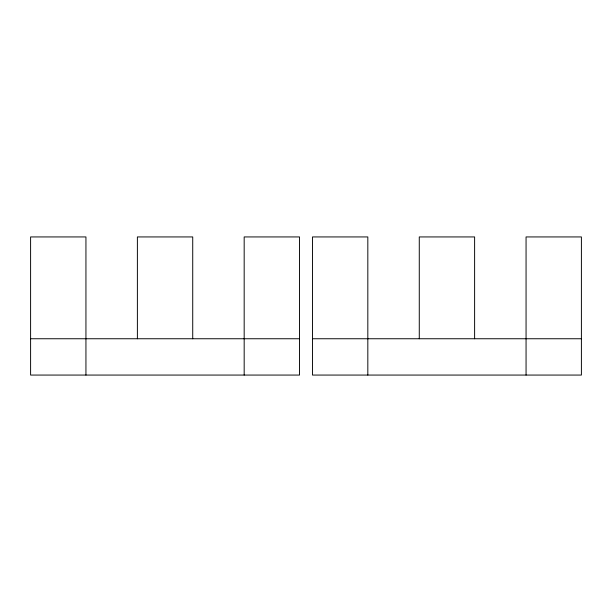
<?xml version="1.0" encoding="UTF-8"?>
<svg xmlns="http://www.w3.org/2000/svg" width="612" height="612" viewBox="0 0 612 612"><rect width="100%" height="100%" fill="white"/><g stroke="black" fill="none" stroke-linecap="round" stroke-linejoin="round"><path stroke-width="0.92" d="M30.6 338.75L299.513 338.75M312.487 338.75L581.4 338.75M526.06 375.064L526.06 236.936L581.4 236.936L581.4 375.064L312.487 375.064L312.487 236.936L367.827 236.936L367.827 375.064M474.614 338.75L474.614 236.936L419.274 236.936L419.274 338.75M244.173 375.064L244.173 236.936L299.513 236.936L299.513 375.064L30.6 375.064L30.6 236.936L85.94 236.936L85.94 375.064M192.726 338.75L192.726 236.936L137.386 236.936L137.386 338.75"/></g></svg>
